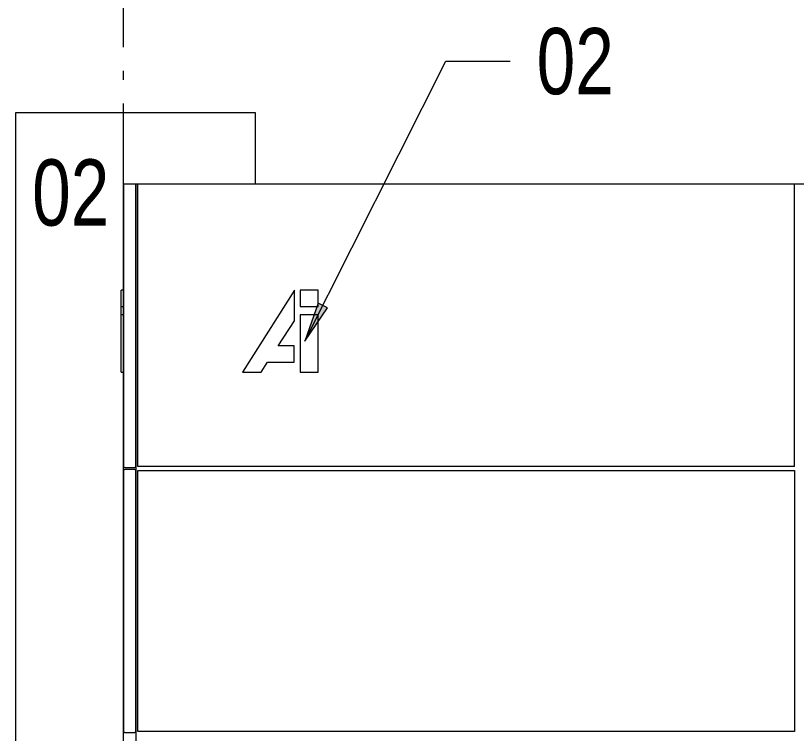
# Model space of a CAD drawing. Header units: metres. Extents: x -199 to 506, y -5 to 23.
# Drawn here: x 165.8 to 174.64, y 5.88 to 14.01 of the extents above; entities that cross this region are included whole.
import ezdxf

# ---------------------------------------------------------------- set-up
doc = ezdxf.new("R2010")
doc.units = ezdxf.units.M
doc.linetypes.add('01_Grid', pattern=[1.74, 1.2, -0.27, 0, -0.27])
for name, color, linetype, lineweight in [('03EJES-1', 1, '01_Grid', 5), ('06MUR', 8, 'Continuous', 9), ('06MUREXT', 92, 'Continuous', 9), ('29NOTAS-1', 10, 'Continuous', 5), ('29NOTAS-2', 7, 'Continuous', 5), ('70LINEA', 1, 'Continuous', 13)]:
    doc.layers.add(name, color=color, linetype=linetype, lineweight=lineweight)
doc.styles.add('Arial_1', font='arial.ttf', dxfattribs={"width": 0.75, "height": 0.75})

# ---------------------------------------------------------------- blocks, each defined once
blk = doc.blocks.new('AI Logo-Concrete-01 - AI Logo-Concrete-01-7154200-603rWestElevEje1Paint')
at = {"layer": '06MUR'}
for p, q in [((-15.2654, 10.7137), (-15.2654, 10.9)), ((-15.24, 10.9), (-15.2654, 10.9)), ((-13.3039, 10.899), (-13.89, 9.97)), ((-13.3039, 10.5543), (-13.3039, 10.899)), ((-13.0359, 10.9), (-13.2389, 10.9)), ((-13.2389, 10.9), (-13.2389, 10.7137)), ((-13.0359, 10.7137), (-13.0359, 10.9)), ((-15.2654, 10.6215), (-15.2654, 10.7137)), ((-15.2654, 10.7137), (-15.24, 10.7137)), ((-13.2389, 10.7137), (-13.0359, 10.7137)), ((-15.2654, 9.97), (-15.2654, 10.6215)), ((-15.24, 10.6215), (-15.2654, 10.6215)), ((-13.0359, 10.6215), (-13.2389, 10.6215)), ((-13.2389, 10.6215), (-13.2389, 9.97)), ((-13.0359, 9.97), (-13.0359, 10.6215)), ((-13.4864, 10.2716), (-13.3039, 10.5543)), ((-13.3067, 10.2716), (-13.4864, 10.2716)), ((-13.3067, 10.0843), (-13.3067, 10.2716)), ((-13.6811, 9.97), (-13.6073, 10.0843)), ((-13.6073, 10.0843), (-13.3067, 10.0843)), ((-15.2654, 9.97), (-15.24, 9.97)), ((-13.89, 9.97), (-13.6811, 9.97)), ((-13.2389, 9.97), (-13.0359, 9.97))]:
    blk.add_line(p, q, dxfattribs=at)

msp = doc.modelspace()

# ---------------------------------------------------------------- hatches: boundary and pattern name
at = {"layer": '29NOTAS-1'}
msp.add_hatch(color=256, dxfattribs=at).paths.add_polyline_path([(169.076, 10.3232), (169.331, 10.6987), (169.2251, 10.7519)])

# ---------------------------------------------------------------- linework, layer by layer
at = {"layer": '03EJES-1'}
msp.add_line((167.0206, -1.0668), (167.0206, 20.2437), dxfattribs=at)
at = {"layer": '06MUREXT'}
for p, q in [((165.8006, 12.91), (165.8006, -0.72)), ((168.5157, 12.91), (165.8006, 12.91)), ((168.5157, 12.1), (168.5157, 12.91)), ((167.0206, 3.34), (167.0206, 12.1)), ((182.2606, 12.1), (167.0206, 12.1)), ((167.1623, 12.1), (167.1623, 3.34))]:
    msp.add_line(p, q, dxfattribs=at)
at = {"layer": '29NOTAS-1'}
for p, q in [((169.076, 10.3232), (170.6698, 13.4948)), ((170.6698, 13.4948), (171.4, 13.4948)), ((169.2251, 10.7519), (169.076, 10.3232)), ((169.076, 10.3232), (169.331, 10.6987)), ((169.331, 10.6987), (169.2251, 10.7519))]:
    msp.add_line(p, q, dxfattribs=at)
at = {"layer": '70LINEA'}
for p, q in [((167.0206, 11.03), (167.0206, 12.1)), ((167.0206, 12.1), (167.0216, 12.1)), ((167.0216, 11.03), (167.0216, 12.1)), ((167.1613, 12.1), (167.0216, 12.1)), ((167.0216, 12.1), (167.0216, 11.03)), ((167.1613, 12.1), (167.1613, 11.03)), ((167.1613, 11.03), (167.1613, 12.1)), ((167.1613, 12.1), (167.1623, 12.1)), ((167.1623, 12.1), (167.1623, 11.03)), ((167.184, 8.9017), (167.184, 12.1)), ((174.6189, 12.1), (167.184, 12.1)), ((174.6189, 8.9017), (174.6189, 12.1)), ((167.0206, 8.9017), (167.0206, 11.03)), ((167.0216, 8.9017), (167.0216, 11.03)), ((167.0216, 11.03), (167.0216, 8.9017)), ((167.1613, 11.03), (167.1613, 8.9017)), ((167.1613, 8.9017), (167.1613, 11.03)), ((167.1623, 11.03), (167.1623, 8.9017)), ((167.0216, 8.9017), (167.0206, 8.9017)), ((167.0206, 8.8583), (167.0216, 8.8583)), ((167.0206, 5.9017), (167.0206, 8.8583)), ((167.0369, 8.8864), (167.0216, 8.9017)), ((167.0216, 8.8583), (167.0369, 8.8737)), ((167.0216, 5.9017), (167.0216, 8.8583)), ((167.0216, 8.8583), (167.0216, 5.9017)), ((167.146, 8.8864), (167.0369, 8.8864)), ((167.0369, 8.8737), (167.146, 8.8737)), ((167.1613, 8.9017), (167.146, 8.8864)), ((167.146, 8.8737), (167.1613, 8.8583)), ((167.1623, 8.9017), (167.1613, 8.9017)), ((167.1613, 8.8583), (167.1613, 5.9017)), ((167.1613, 8.8583), (167.1623, 8.8583)), ((167.1613, 5.9017), (167.1613, 8.8583)), ((167.1623, 8.8583), (167.1623, 5.9017)), ((174.6189, 8.9017), (167.184, 8.9017)), ((167.184, 8.8583), (174.6189, 8.8583)), ((167.184, 5.9017), (167.184, 8.8583)), ((174.6189, 8.8583), (174.6189, 5.9017)), ((167.0216, 5.9017), (167.0206, 5.9017)), ((167.0369, 5.8864), (167.0216, 5.9017)), ((167.146, 5.8864), (167.0369, 5.8864)), ((167.1613, 5.9017), (167.146, 5.8864)), ((167.1623, 5.9017), (167.1613, 5.9017)), ((174.6189, 5.9017), (167.184, 5.9017))]:
    msp.add_line(p, q, dxfattribs=at)

# ---------------------------------------------------------------- block references
at = {"layer": '06MUR'}
msp.add_blockref('AI Logo-Concrete-01 - AI Logo-Concrete-01-7154200-603rWestElevEje1Paint', (182.2606, 0), dxfattribs=at)

# ---------------------------------------------------------------- texts
at = {"layer": '29NOTAS-2', "char_height": 0.75, "width": 1.046202, "attachment_point": 1, "style": 'Arial_1'}
for insert in [(171.7, 13.8698), (165.9876, 12.3817)]:
    msp.add_mtext('02', dxfattribs=dict(at, insert=insert))

doc.saveas('drawing.dxf')
